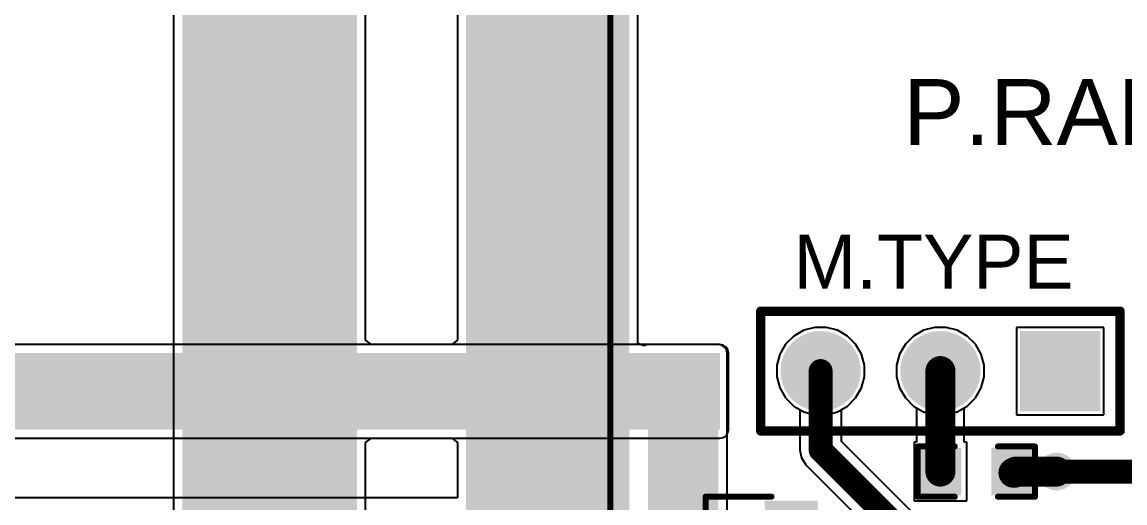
# Model space of a CAD drawing. Header units: millimetres. Extents: x -5 to 123, y 0 to 98.
# Drawn here: x 57.67 to 81.05, y 51.81 to 62.02 of the extents above; entities that cross this region are included whole.
import ezdxf

# ---------------------------------------------------------------- set-up
doc = ezdxf.new("R2010")
doc.units = ezdxf.units.MM
for name, color, linetype in [('BottomLayer', 5, 'Continuous'), ('BottomSolder', 6, 'Continuous'), ('MultiLayer', 9, 'Continuous'), ('PadHoleLayer', 156, 'Continuous'), ('TopLayer', 1, 'Continuous'), ('TopOverlay', 2, 'Continuous'), ('TopPaste', 8, 'Continuous'), ('TopSolder', 216, 'Continuous'), ('ViaHoleLayer', 16, 'Continuous')]:
    doc.layers.add(name, color=color, linetype=linetype)
doc.styles.add('Arial', font='', dxfattribs={"height": 0.2})
doc.styles.get('Arial').set_extended_font_data('Arial')

# ---------------------------------------------------------------- blocks, each defined once
blk = doc.blocks.new('L01_6332_23')
at = {"layer": 'TopOverlay', "const_width": 0.127}
blk.add_lwpolyline([(-24.85, -24.85), (24.85, -24.85)], dxfattribs=at)
blk = doc.blocks.new('SOT_23_78')
at = {"layer": 'TopLayer'}
for points in [[(-0.41, 1.46), (0.41, 1.46), (0.41, 0.54), (-0.41, 0.54)], [(-1.36, -0.54), (-0.54, -0.54), (-0.54, -1.46), (-1.36, -1.46)], [(0.54, -0.54), (1.36, -0.54), (1.36, -1.46), (0.54, -1.46)]]:
    blk.add_hatch(color=1, dxfattribs=at).paths.add_polyline_path(points)
at = {"layer": 'TopPaste'}
for points in [[(-0.41, 1.46), (0.41, 1.46), (0.41, 0.54), (-0.41, 0.54)], [(-1.36, -0.54), (-0.54, -0.54), (-0.54, -1.46), (-1.36, -1.46)], [(0.54, -0.54), (1.36, -0.54), (1.36, -1.46), (0.54, -1.46)]]:
    blk.add_hatch(color=8, dxfattribs=at).paths.add_polyline_path(points)
at = {"layer": 'TopSolder'}
for points in [[(-0.512, 1.562), (0.512, 1.562), (0.512, 0.438), (-0.512, 0.438)], [(-1.462, -0.438), (-0.438, -0.438), (-0.438, -1.562), (-1.462, -1.562)], [(0.438, -0.438), (1.462, -0.438), (1.462, -1.562), (0.438, -1.562)]]:
    blk.add_hatch(color=216, dxfattribs=at).paths.add_polyline_path(points)
at = {"layer": 'TopOverlay', "const_width": 0.127}
for points in [[(-1.549, 0.813), (-0.559, 0.813)], [(-1.549, 0.813), (-1.549, -0.584)], [(0.559, 0.813), (1.549, 0.813)], [(1.549, 0.813), (1.549, -0.584)], [(-0.33, -0.787), (0.33, -0.787)], [(-1.676, -1.041), (-1.676, -1.295)], [(-1.676, -1.041), (-1.549, -1.168)], [(-1.549, -1.168), (-1.676, -1.295)]]:
    blk.add_lwpolyline(points, dxfattribs=at)
at = {"layer": 'TopOverlay', "const_width": 0.0635}
for points in [[(-1.581, 0.813, 1), (-1.518, 0.813, 1)], [(-1.581, 0.813, 1), (-1.518, 0.813, 1)], [(-0.591, 0.813, 1), (-0.527, 0.813, 1)], [(0.527, 0.813, 1), (0.591, 0.813, 1)], [(1.518, 0.813, 1), (1.581, 0.813, 1)], [(1.518, 0.813, 1), (1.581, 0.813, 1)], [(-1.581, -0.584, 1), (-1.518, -0.584, 1)], [(1.518, -0.584, 1), (1.581, -0.584, 1)], [(-0.362, -0.787, 1), (-0.298, -0.787, 1)], [(0.298, -0.787, 1), (0.362, -0.787, 1)], [(-1.708, -1.041, 1), (-1.645, -1.041, 1)], [(-1.708, -1.041, 1), (-1.645, -1.041, 1)], [(-1.581, -1.168, 1), (-1.518, -1.168, 1)], [(-1.581, -1.168, 1), (-1.518, -1.168, 1)], [(-1.708, -1.295, 1), (-1.645, -1.295, 1)], [(-1.708, -1.295, 1), (-1.645, -1.295, 1)]]:
    blk.add_lwpolyline(points, format="xyb", close=True, dxfattribs=at)
blk = doc.blocks.new('HDR1X3__96')
at = {"layer": 'BottomLayer'}
blk.add_hatch(color=5, dxfattribs=at).paths.add_polyline_path([(-0.75, 0.75), (0.75, 0.75), (0.75, -0.75), (-0.75, -0.75)])
h = blk.add_hatch(color=5, dxfattribs=at)
edge = h.paths.add_edge_path()
edge.add_arc((2.54, 0), 0.75, 0, 360)
h = blk.add_hatch(color=5, dxfattribs=at)
edge = h.paths.add_edge_path()
edge.add_arc((5.08, 0), 0.75, 0, 360)
at = {"layer": 'BottomSolder'}
blk.add_hatch(color=6, dxfattribs=at).paths.add_polyline_path([(-0.852, 0.852), (0.852, 0.852), (0.852, -0.852), (-0.852, -0.852)])
h = blk.add_hatch(color=6, dxfattribs=at)
edge = h.paths.add_edge_path()
edge.add_arc((2.54, 0), 0.852, 0, 360)
h = blk.add_hatch(color=6, dxfattribs=at)
edge = h.paths.add_edge_path()
edge.add_arc((5.08, 0), 0.852, 0, 360)
at = {"layer": 'MultiLayer'}
blk.add_hatch(color=9, dxfattribs=at).paths.add_polyline_path([(-0.75, 0.75), (0.75, 0.75), (0.75, -0.75), (-0.75, -0.75)])
h = blk.add_hatch(color=9, dxfattribs=at)
edge = h.paths.add_edge_path()
edge.add_arc((2.54, 0), 0.75, 0, 360)
h = blk.add_hatch(color=9, dxfattribs=at)
edge = h.paths.add_edge_path()
edge.add_arc((5.08, 0), 0.75, 0, 360)
at = {"layer": 'PadHoleLayer'}
h = blk.add_hatch(color=156, dxfattribs=at)
edge = h.paths.add_edge_path()
edge.add_arc((0, 0), 0.45, 0, 360)
h = blk.add_hatch(color=156, dxfattribs=at)
edge = h.paths.add_edge_path()
edge.add_arc((2.54, 0), 0.45, 0, 360)
h = blk.add_hatch(color=156, dxfattribs=at)
edge = h.paths.add_edge_path()
edge.add_arc((5.08, 0), 0.45, 0, 360)
at = {"layer": 'TopLayer'}
blk.add_hatch(color=1, dxfattribs=at).paths.add_polyline_path([(-0.75, 0.75), (0.75, 0.75), (0.75, -0.75), (-0.75, -0.75)])
h = blk.add_hatch(color=1, dxfattribs=at)
edge = h.paths.add_edge_path()
edge.add_arc((2.54, 0), 0.75, 0, 360)
h = blk.add_hatch(color=1, dxfattribs=at)
edge = h.paths.add_edge_path()
edge.add_arc((5.08, 0), 0.75, 0, 360)
at = {"layer": 'TopSolder'}
blk.add_hatch(color=216, dxfattribs=at).paths.add_polyline_path([(-0.852, 0.852), (0.852, 0.852), (0.852, -0.852), (-0.852, -0.852)])
h = blk.add_hatch(color=216, dxfattribs=at)
edge = h.paths.add_edge_path()
edge.add_arc((2.54, 0), 0.852, 0, 360)
h = blk.add_hatch(color=216, dxfattribs=at)
edge = h.paths.add_edge_path()
edge.add_arc((5.08, 0), 0.852, 0, 360)
at = {"layer": 'TopOverlay', "const_width": 0.2}
for points in [[(-1.27, 1.27), (-1.27, -1.27)], [(6.35, 1.27), (-1.27, 1.27)], [(6.35, 1.27), (6.35, -1.27)], [(6.35, -1.27), (-1.27, -1.27)]]:
    blk.add_lwpolyline(points, dxfattribs=at)
at = {"layer": 'TopOverlay', "const_width": 0.1}
for points in [[(-1.32, 1.27, 1), (-1.22, 1.27, 1)], [(-1.32, 1.27, 1), (-1.22, 1.27, 1)], [(6.3, 1.27, 1), (6.4, 1.27, 1)], [(6.3, 1.27, 1), (6.4, 1.27, 1)], [(-1.32, -1.27, 1), (-1.22, -1.27, 1)], [(-1.32, -1.27, 1), (-1.22, -1.27, 1)], [(6.3, -1.27, 1), (6.4, -1.27, 1)], [(6.3, -1.27, 1), (6.4, -1.27, 1)]]:
    blk.add_lwpolyline(points, format="xyb", close=True, dxfattribs=at)
blk = doc.blocks.new('CAP_0603_127')
at = {"layer": 'TopLayer'}
for points in [[(-0.381, 0.445), (-0.381, -0.445), (-1.143, -0.445), (-1.143, 0.445)], [(1.143, 0.445), (1.143, -0.445), (0.381, -0.445), (0.381, 0.445)]]:
    blk.add_hatch(color=1, dxfattribs=at).paths.add_polyline_path(points)
at = {"layer": 'TopPaste'}
for points in [[(-0.381, 0.445), (-0.381, -0.445), (-1.143, -0.445), (-1.143, 0.445)], [(1.143, 0.445), (1.143, -0.445), (0.381, -0.445), (0.381, 0.445)]]:
    blk.add_hatch(color=8, dxfattribs=at).paths.add_polyline_path(points)
at = {"layer": 'TopSolder'}
for points in [[(-0.321, 0.504), (-0.321, -0.504), (-1.203, -0.504), (-1.203, 0.504)], [(1.203, 0.504), (1.203, -0.504), (0.321, -0.504), (0.321, 0.504)]]:
    blk.add_hatch(color=216, dxfattribs=at).paths.add_polyline_path(points)
at = {"layer": 'TopOverlay', "const_width": 0.127}
for points in [[(-1.245, 0.533), (-1.245, -0.533)], [(-0.457, 0.533), (-1.245, 0.533)], [(1.245, 0.533), (0.457, 0.533)], [(1.245, 0.533), (1.245, -0.533)], [(-0.457, -0.533), (-1.245, -0.533)], [(1.245, -0.533), (0.457, -0.533)]]:
    blk.add_lwpolyline(points, dxfattribs=at)
at = {"layer": 'TopOverlay', "const_width": 0.0635}
for points in [[(-1.276, 0.533, 1), (-1.213, 0.533, 1)], [(-1.276, 0.533, 1), (-1.213, 0.533, 1)], [(-0.489, 0.533, 1), (-0.425, 0.533, 1)], [(0.425, 0.533, 1), (0.489, 0.533, 1)], [(1.213, 0.533, 1), (1.276, 0.533, 1)], [(1.213, 0.533, 1), (1.276, 0.533, 1)], [(-1.276, -0.533, 1), (-1.213, -0.533, 1)], [(-1.276, -0.533, 1), (-1.213, -0.533, 1)], [(-0.489, -0.533, 1), (-0.425, -0.533, 1)], [(0.425, -0.533, 1), (0.489, -0.533, 1)], [(1.213, -0.533, 1), (1.276, -0.533, 1)], [(1.213, -0.533, 1), (1.276, -0.533, 1)]]:
    blk.add_lwpolyline(points, format="xyb", close=True, dxfattribs=at)

msp = doc.modelspace()

# ---------------------------------------------------------------- hatches: boundary and pattern name
at = {"layer": 'BottomLayer'}
for points in [[(64.77, 87.833), (61.062, 87.833), (61.062, 9.398), (64.77, 9.398)], [(65.075, 53.365), (72.466, 53.365), (72.466, 54.991), (65.075, 54.991)]]:
    msp.add_hatch(color=5, dxfattribs=at).paths.add_polyline_path(points)
h = msp.add_hatch(color=5, dxfattribs=at)
edge = h.paths.add_edge_path()
edge.add_arc((65.497, 54.559), 0.3, 0, 360)
h = msp.add_hatch(color=5, dxfattribs=at)
edge = h.paths.add_edge_path()
edge.add_arc((66.319, 54.559), 0.3, 0, 360)
h = msp.add_hatch(color=5, dxfattribs=at)
edge = h.paths.add_edge_path()
edge.add_arc((71.298, 54.585), 0.3, 0, 360)
h = msp.add_hatch(color=5, dxfattribs=at)
edge = h.paths.add_edge_path()
edge.add_arc((72.018, 54.559), 0.3, 0, 360)
h = msp.add_hatch(color=5, dxfattribs=at)
edge = h.paths.add_edge_path()
edge.add_arc((65.497, 53.823), 0.3, 0, 360)
h = msp.add_hatch(color=5, dxfattribs=at)
edge = h.paths.add_edge_path()
edge.add_arc((66.319, 53.823), 0.3, 0, 360)
h = msp.add_hatch(color=5, dxfattribs=at)
edge = h.paths.add_edge_path()
edge.add_arc((71.314, 53.873), 0.3, 0, 360)
h = msp.add_hatch(color=5, dxfattribs=at)
edge = h.paths.add_edge_path()
edge.add_arc((72.034, 53.848), 0.3, 0, 360)
h = msp.add_hatch(color=5, dxfattribs=at)
edge = h.paths.add_edge_path()
edge.add_arc((79.604, 52.476), 0.3, 0, 360)
at = {"layer": 'BottomSolder'}
h = msp.add_hatch(color=6, dxfattribs=at)
edge = h.paths.add_edge_path()
edge.add_arc((65.497, 54.559), 0.402, 0, 360)
h = msp.add_hatch(color=6, dxfattribs=at)
edge = h.paths.add_edge_path()
edge.add_arc((66.319, 54.559), 0.402, 0, 360)
h = msp.add_hatch(color=6, dxfattribs=at)
edge = h.paths.add_edge_path()
edge.add_arc((71.298, 54.585), 0.402, 0, 360)
h = msp.add_hatch(color=6, dxfattribs=at)
edge = h.paths.add_edge_path()
edge.add_arc((72.018, 54.559), 0.402, 0, 360)
h = msp.add_hatch(color=6, dxfattribs=at)
edge = h.paths.add_edge_path()
edge.add_arc((71.314, 53.873), 0.402, 0, 360)
h = msp.add_hatch(color=6, dxfattribs=at)
edge = h.paths.add_edge_path()
edge.add_arc((65.497, 53.823), 0.402, 0, 360)
h = msp.add_hatch(color=6, dxfattribs=at)
edge = h.paths.add_edge_path()
edge.add_arc((66.319, 53.823), 0.402, 0, 360)
h = msp.add_hatch(color=6, dxfattribs=at)
edge = h.paths.add_edge_path()
edge.add_arc((72.034, 53.848), 0.402, 0, 360)
h = msp.add_hatch(color=6, dxfattribs=at)
edge = h.paths.add_edge_path()
edge.add_arc((79.604, 52.476), 0.402, 0, 360)
at = {"layer": 'TopLayer'}
for points in [[(67.081, 48.209), (70.545, 48.209), (70.545, 68.275), (67.081, 68.275)], [(40.132, 53.365), (66.777, 53.365), (66.777, 54.991), (40.132, 54.991)], [(70.942, 49.984), (72.434, 49.984), (72.434, 54.991), (70.942, 54.991)]]:
    msp.add_hatch(color=1, dxfattribs=at).paths.add_polyline_path(points)
h = msp.add_hatch(color=1, dxfattribs=at)
edge = h.paths.add_edge_path()
edge.add_arc((65.497, 54.559), 0.3, 0, 360)
h = msp.add_hatch(color=1, dxfattribs=at)
edge = h.paths.add_edge_path()
edge.add_arc((66.319, 54.559), 0.3, 0, 360)
h = msp.add_hatch(color=1, dxfattribs=at)
edge = h.paths.add_edge_path()
edge.add_arc((71.298, 54.585), 0.3, 0, 360)
h = msp.add_hatch(color=1, dxfattribs=at)
edge = h.paths.add_edge_path()
edge.add_arc((72.018, 54.559), 0.3, 0, 360)
h = msp.add_hatch(color=1, dxfattribs=at)
edge = h.paths.add_edge_path()
edge.add_arc((65.497, 53.823), 0.3, 0, 360)
h = msp.add_hatch(color=1, dxfattribs=at)
edge = h.paths.add_edge_path()
edge.add_arc((66.319, 53.823), 0.3, 0, 360)
h = msp.add_hatch(color=1, dxfattribs=at)
edge = h.paths.add_edge_path()
edge.add_arc((71.314, 53.873), 0.3, 0, 360)
h = msp.add_hatch(color=1, dxfattribs=at)
edge = h.paths.add_edge_path()
edge.add_arc((72.034, 53.848), 0.3, 0, 360)
h = msp.add_hatch(color=1, dxfattribs=at)
edge = h.paths.add_edge_path()
edge.add_arc((79.604, 52.476), 0.3, 0, 360)
at = {"layer": 'TopSolder'}
h = msp.add_hatch(color=216, dxfattribs=at)
edge = h.paths.add_edge_path()
edge.add_arc((65.497, 54.559), 0.402, 0, 360)
h = msp.add_hatch(color=216, dxfattribs=at)
edge = h.paths.add_edge_path()
edge.add_arc((66.319, 54.559), 0.402, 0, 360)
h = msp.add_hatch(color=216, dxfattribs=at)
edge = h.paths.add_edge_path()
edge.add_arc((71.298, 54.585), 0.402, 0, 360)
h = msp.add_hatch(color=216, dxfattribs=at)
edge = h.paths.add_edge_path()
edge.add_arc((72.018, 54.559), 0.402, 0, 360)
h = msp.add_hatch(color=216, dxfattribs=at)
edge = h.paths.add_edge_path()
edge.add_arc((71.314, 53.873), 0.402, 0, 360)
h = msp.add_hatch(color=216, dxfattribs=at)
edge = h.paths.add_edge_path()
edge.add_arc((65.497, 53.823), 0.402, 0, 360)
h = msp.add_hatch(color=216, dxfattribs=at)
edge = h.paths.add_edge_path()
edge.add_arc((66.319, 53.823), 0.402, 0, 360)
h = msp.add_hatch(color=216, dxfattribs=at)
edge = h.paths.add_edge_path()
edge.add_arc((72.034, 53.848), 0.402, 0, 360)
h = msp.add_hatch(color=216, dxfattribs=at)
edge = h.paths.add_edge_path()
edge.add_arc((79.604, 52.476), 0.402, 0, 360)
at = {"layer": 'ViaHoleLayer'}
h = msp.add_hatch(color=16, dxfattribs=at)
edge = h.paths.add_edge_path()
edge.add_arc((71.298, 54.585), 0.15, 0, 360)
h = msp.add_hatch(color=16, dxfattribs=at)
edge = h.paths.add_edge_path()
edge.add_arc((65.497, 54.559), 0.15, 0, 360)
h = msp.add_hatch(color=16, dxfattribs=at)
edge = h.paths.add_edge_path()
edge.add_arc((66.319, 54.559), 0.15, 0, 360)
h = msp.add_hatch(color=16, dxfattribs=at)
edge = h.paths.add_edge_path()
edge.add_arc((72.018, 54.559), 0.15, 0, 360)
h = msp.add_hatch(color=16, dxfattribs=at)
edge = h.paths.add_edge_path()
edge.add_arc((71.314, 53.873), 0.15, 0, 360)
h = msp.add_hatch(color=16, dxfattribs=at)
edge = h.paths.add_edge_path()
edge.add_arc((65.497, 53.823), 0.15, 0, 360)
h = msp.add_hatch(color=16, dxfattribs=at)
edge = h.paths.add_edge_path()
edge.add_arc((66.319, 53.823), 0.15, 0, 360)
h = msp.add_hatch(color=16, dxfattribs=at)
edge = h.paths.add_edge_path()
edge.add_arc((72.034, 53.848), 0.15, 0, 360)
h = msp.add_hatch(color=16, dxfattribs=at)
edge = h.paths.add_edge_path()
edge.add_arc((79.604, 52.476), 0.15, 0, 360)

# ---------------------------------------------------------------- linework, layer by layer
at = {"layer": 'BottomLayer'}
for p, q in [((60.88, 87.833), (60.88, 9.398)), ((64.951, 55.263), (64.951, 62.499)), ((74.242, 55.475), (74.03, 55.352)), ((74.478, 55.538), (74.242, 55.475)), ((74.722, 55.538), (74.478, 55.538)), ((74.958, 55.475), (74.722, 55.538)), ((75.169, 55.352), (74.958, 55.475)), ((76.782, 55.475), (76.57, 55.352)), ((77.018, 55.538), (76.782, 55.475)), ((77.262, 55.538), (77.018, 55.538)), ((77.498, 55.475), (77.262, 55.538)), ((77.709, 55.352), (77.498, 55.475)), ((80.608, 55.538), (78.752, 55.538)), ((78.752, 55.538), (78.752, 53.682)), ((80.608, 53.682), (80.608, 55.538)), ((65.075, 55.172), (64.951, 55.263)), ((74.03, 55.352), (73.857, 55.18)), ((75.342, 55.18), (75.169, 55.352)), ((76.57, 55.352), (76.397, 55.18)), ((77.882, 55.18), (77.709, 55.352)), ((72.466, 55.172), (65.075, 55.172)), ((72.536, 55.158), (72.466, 55.172)), ((72.594, 55.119), (72.536, 55.158)), ((72.634, 55.06), (72.594, 55.119)), ((72.647, 54.991), (72.634, 55.06)), ((72.647, 53.365), (72.647, 54.991)), ((73.735, 54.968), (73.672, 54.732)), ((73.857, 55.18), (73.735, 54.968)), ((75.464, 54.968), (75.342, 55.18)), ((75.528, 54.732), (75.464, 54.968)), ((76.275, 54.968), (76.212, 54.732)), ((76.397, 55.18), (76.275, 54.968)), ((78.004, 54.968), (77.882, 55.18)), ((78.068, 54.732), (78.004, 54.968)), ((73.672, 54.732), (73.672, 54.488)), ((75.528, 54.488), (75.528, 54.732)), ((76.212, 54.732), (76.212, 54.488)), ((78.068, 54.488), (78.068, 54.732)), ((73.672, 54.488), (73.735, 54.252)), ((75.464, 54.252), (75.528, 54.488)), ((76.212, 54.488), (76.275, 54.252)), ((78.004, 54.252), (78.068, 54.488)), ((73.735, 54.252), (73.857, 54.04)), ((73.857, 54.04), (74.03, 53.868)), ((75.169, 53.868), (75.342, 54.04)), ((75.342, 54.04), (75.464, 54.252)), ((76.275, 54.252), (76.397, 54.04)), ((76.397, 54.04), (76.57, 53.868)), ((77.709, 53.868), (77.882, 54.04)), ((77.882, 54.04), (78.004, 54.252)), ((74.03, 53.868), (74.16, 53.793)), ((74.16, 53.793), (74.16, 52.934)), ((75.04, 53.793), (75.169, 53.868)), ((75.04, 53.116), (75.04, 53.793)), ((76.57, 53.868), (76.782, 53.745)), ((77.498, 53.745), (77.709, 53.868)), ((76.782, 53.745), (77.018, 53.682)), ((77.018, 53.682), (77.262, 53.682)), ((77.262, 53.682), (77.498, 53.745)), ((78.752, 53.682), (80.608, 53.682)), ((72.634, 53.296), (72.647, 53.365)), ((64.951, 53.093), (65.075, 53.184)), ((64.951, 11.027), (64.951, 53.093)), ((65.075, 53.184), (72.466, 53.184)), ((72.466, 53.184), (72.536, 53.198)), ((72.536, 53.198), (72.594, 53.237)), ((72.594, 53.237), (72.634, 53.296)), ((76.611, 51.545), (75.04, 53.116)), ((74.16, 52.934), (74.193, 52.765)), ((74.193, 52.765), (74.288, 52.622)), ((74.288, 52.622), (76.117, 50.793))]:
    msp.add_line(p, q, dxfattribs=at)
at = {"layer": 'BottomLayer', "const_width": 0.508}
for points in [[(74.6, 52.934), (74.6, 54.61)], [(74.6, 52.934), (76.429, 51.105)]]:
    msp.add_lwpolyline(points, dxfattribs=at)
at = {"layer": 'BottomLayer', "const_width": 0.254}
for points in [[(74.473, 54.61, 1), (74.727, 54.61, 1)], [(74.473, 52.934, 1), (74.727, 52.934, 1)], [(74.473, 52.934, 1), (74.727, 52.934, 1)]]:
    msp.add_lwpolyline(points, format="xyb", close=True, dxfattribs=at)
at = {"layer": 'TopLayer'}
for p, q in [((70.726, 55.201), (70.726, 65.757)), ((66.9, 62.561), (66.9, 55.263)), ((74.242, 55.475), (74.03, 55.352)), ((74.478, 55.538), (74.242, 55.475)), ((74.722, 55.538), (74.478, 55.538)), ((74.958, 55.475), (74.722, 55.538)), ((75.169, 55.352), (74.958, 55.475)), ((76.782, 55.475), (76.57, 55.352)), ((77.018, 55.538), (76.782, 55.475)), ((77.262, 55.538), (77.018, 55.538)), ((77.498, 55.475), (77.262, 55.538)), ((77.709, 55.352), (77.498, 55.475)), ((80.608, 55.538), (78.752, 55.538)), ((78.752, 55.538), (78.752, 53.682)), ((80.608, 53.682), (80.608, 55.538)), ((66.9, 55.263), (66.777, 55.172)), ((70.732, 55.196), (70.726, 55.201)), ((70.853, 55.145), (70.732, 55.196)), ((74.03, 55.352), (73.857, 55.18)), ((75.342, 55.18), (75.169, 55.352)), ((76.57, 55.352), (76.397, 55.18)), ((77.882, 55.18), (77.709, 55.352)), ((66.777, 55.172), (40.132, 55.172)), ((70.873, 55.158), (70.853, 55.145)), ((70.942, 55.172), (70.873, 55.158)), ((72.434, 55.172), (70.942, 55.172)), ((72.504, 55.158), (72.434, 55.172)), ((72.562, 55.119), (72.504, 55.158)), ((72.602, 55.06), (72.562, 55.119)), ((72.615, 54.991), (72.602, 55.06)), ((72.615, 49.984), (72.615, 54.991)), ((73.735, 54.968), (73.672, 54.732)), ((73.857, 55.18), (73.735, 54.968)), ((75.464, 54.968), (75.342, 55.18)), ((75.528, 54.732), (75.464, 54.968)), ((76.275, 54.968), (76.212, 54.732)), ((76.397, 55.18), (76.275, 54.968)), ((78.004, 54.968), (77.882, 55.18)), ((78.068, 54.732), (78.004, 54.968)), ((73.672, 54.732), (73.672, 54.488)), ((75.528, 54.488), (75.528, 54.732)), ((76.212, 54.732), (76.212, 54.488)), ((78.068, 54.488), (78.068, 54.732)), ((73.672, 54.488), (73.735, 54.252)), ((75.464, 54.252), (75.528, 54.488)), ((76.212, 54.488), (76.275, 54.252)), ((78.004, 54.252), (78.068, 54.488)), ((73.735, 54.252), (73.857, 54.04)), ((73.857, 54.04), (74.03, 53.868)), ((75.169, 53.868), (75.342, 54.04)), ((75.342, 54.04), (75.464, 54.252)), ((76.275, 54.252), (76.397, 54.04)), ((76.397, 54.04), (76.57, 53.868)), ((77.709, 53.868), (77.882, 54.04)), ((77.882, 54.04), (78.004, 54.252)), ((74.03, 53.868), (74.242, 53.745)), ((74.958, 53.745), (75.169, 53.868)), ((76.57, 53.868), (76.635, 53.83)), ((76.635, 53.83), (76.635, 53.099)), ((77.645, 53.83), (77.709, 53.868)), ((77.645, 53.099), (77.645, 53.83)), ((74.242, 53.745), (74.478, 53.682)), ((74.478, 53.682), (74.722, 53.682)), ((74.722, 53.682), (74.958, 53.745)), ((78.752, 53.682), (80.608, 53.682)), ((41.934, 53.184), (66.777, 53.184)), ((66.777, 53.184), (66.9, 53.093)), ((66.9, 53.093), (66.9, 51.921)), ((76.635, 53.099), (76.581, 53.099)), ((76.581, 53.099), (76.581, 51.854)), ((77.699, 53.099), (77.645, 53.099)), ((77.699, 51.854), (77.699, 53.099)), ((66.9, 51.921), (55.143, 51.921)), ((76.581, 51.854), (77.699, 51.854))]:
    msp.add_line(p, q, dxfattribs=at)
for points, const_width in [([(77.14, 52.476), (77.14, 54.61)], 0.635), ([(78.689, 52.451), (78.715, 52.451)], 0.635), ([(78.715, 52.451), (78.74, 52.476)], 0.635), ([(78.74, 52.476), (79.604, 52.476)], 0.635), ([(79.604, 52.476), (83.795, 52.476)], 0.508)]:
    msp.add_lwpolyline(points, dxfattribs=dict(at, const_width=const_width))
for points, const_width in [([(76.981, 54.61, 1), (77.299, 54.61, 1)], 0.318), ([(76.981, 52.476, 1), (77.299, 52.476, 1)], 0.318), ([(78.53, 52.451, 1), (78.848, 52.451, 1)], 0.318), ([(78.556, 52.451, 1), (78.873, 52.451, 1)], 0.318), ([(78.556, 52.451, 1), (78.873, 52.451, 1)], 0.318), ([(78.581, 52.476, 1), (78.899, 52.476, 1)], 0.318), ([(78.581, 52.476, 1), (78.899, 52.476, 1)], 0.318), ([(79.445, 52.476, 1), (79.762, 52.476, 1)], 0.318), ([(79.477, 52.476, 1), (79.731, 52.476, 1)], 0.254)]:
    msp.add_lwpolyline(points, format="xyb", close=True, dxfattribs=dict(at, const_width=const_width))

# ---------------------------------------------------------------- block references
for name, p, rotation in [('L01_6332_23', (45.288, 67.691), 90), ('HDR1X3__96', (79.68, 54.61), 180), ('CAP_0603_127', (77.902, 52.476), 180), ('SOT_23_78', (72.974, 50.394), 90)]:
    msp.add_blockref(name, p, dxfattribs=dict(rotation=rotation))

# ---------------------------------------------------------------- texts
at = {"layer": 'TopOverlay', "style": 'Arial'}
for s, height, p in [('P.RADIO', 1.397, (76.35, 59.411)), ('M.TYPE', 1.143, (74.023, 56.363))]:
    msp.add_text(s, height=height, rotation=360, dxfattribs=at).set_placement(p)

doc.saveas('drawing.dxf')
